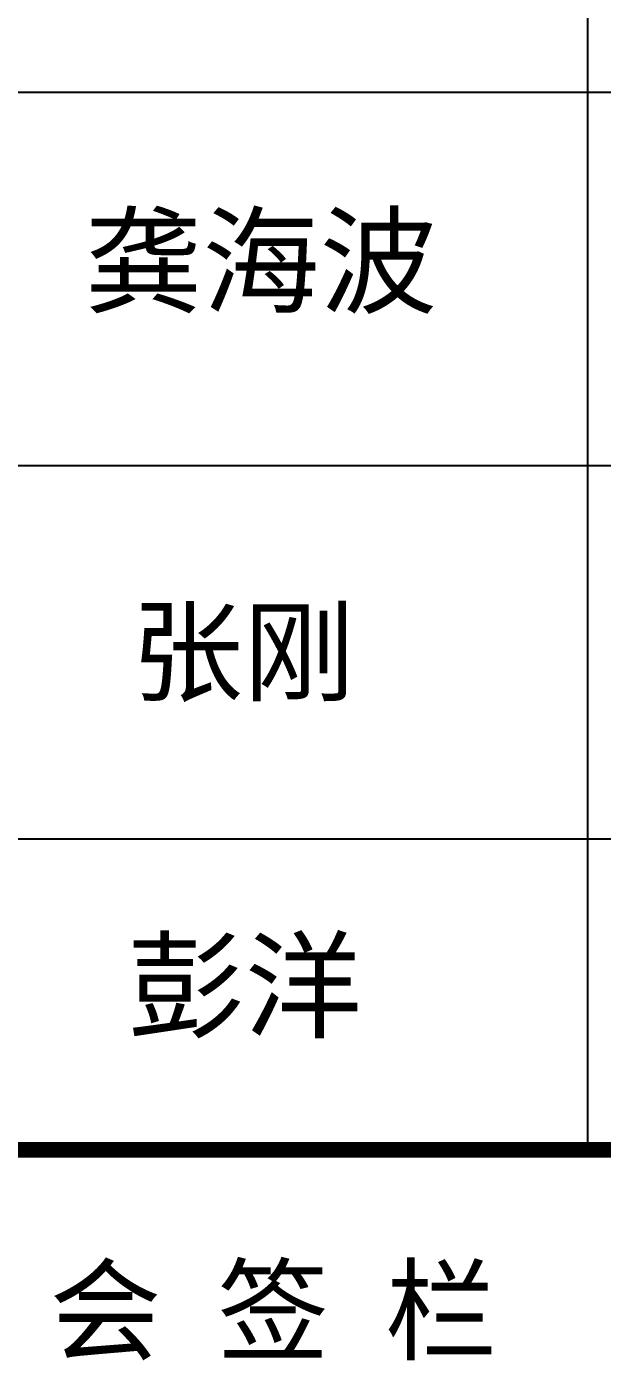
# Model space of a CAD drawing. Extents: x 69728788 to 150163257, y 20675998 to 43663798.
# Drawn here: x 75152983 to 75156673, y 21003892 to 21012431 of the extents above; entities that cross this region are included whole.
import ezdxf

# ---------------------------------------------------------------- set-up
doc = ezdxf.new("R2010")
doc.units = 0
doc.header["$LTSCALE"] = 1000
doc.header["$MEASUREMENT"] = 0
doc.layers.add('图框', color=253, linetype='CONTINUOUS')
doc.styles.add('STYLE-黑体', font='simhei.ttf')

msp = doc.modelspace()

# ---------------------------------------------------------------- linework, layer by layer
at = {"layer": '图框', "color": 0}
for p, q in [((75148612, 21012012), (75160630.5, 21012012)), ((75148612, 21009621.6), (75160630.5, 21009621.6)), ((75148612, 21007231.2), (75160630.5, 21007231.2))]:
    msp.add_line(p, q, dxfattribs=at)
msp.add_lwpolyline([(75156580, 21005239.2), (75156580, 21016792.8)], dxfattribs=at)
at = {"layer": '图框', "color": 0, "const_width": 100}
msp.add_lwpolyline([(75148612, 21005239.2), (75160630.5, 21005239.2)], dxfattribs=at)

# ---------------------------------------------------------------- texts
at = {"layer": '图框', "color": 4, "style": 'STYLE-黑体'}
for s, height, p in [('龚海波', 552.18, (75153355.5, 21010653.1)), ('张刚', 525.89, (75153653.9, 21008166.3)), ('彭洋', 552.18, (75153627, 21006013.4))]:
    msp.add_text(s, height=height, dxfattribs=at).set_placement(p)
at = {"layer": '图框', "color": 0, "style": 'STYLE-黑体'}
msp.add_text('会 签 栏', height=525.89, dxfattribs=at).set_placement((75153129.7, 21003949.1))

doc.saveas('drawing.dxf')
